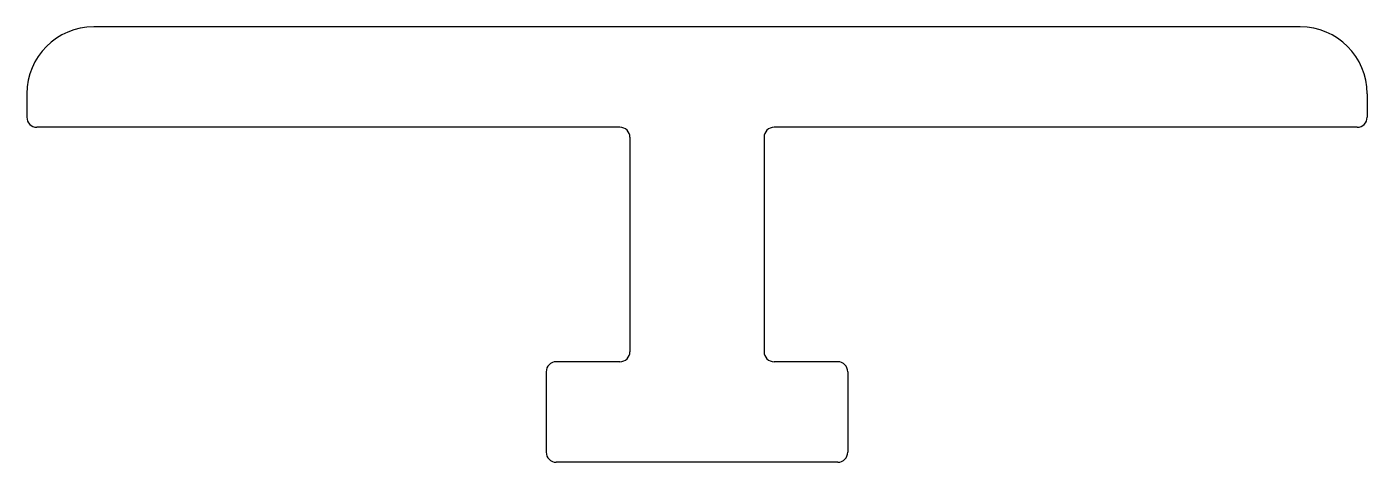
# Model space of a CAD drawing. Extents: x 2204.1 to 2244.1, y 1379 to 1392.
import ezdxf

# ---------------------------------------------------------------- set-up
doc = ezdxf.new("R2010")
doc.units = 0
doc.layers.get('0').update_dxf_attribs({"linetype": 'CONTINUOUS'})

msp = doc.modelspace()

# ---------------------------------------------------------------- linework, layer by layer
for p, q in [((2242.104, 1392.008), (2206.104, 1392.008)), ((2204.104, 1390.008), (2204.104, 1389.308)), ((2244.104, 1390.008), (2244.104, 1389.308)), ((2221.804, 1389.008), (2204.404, 1389.008)), ((2243.804, 1389.008), (2226.404, 1389.008)), ((2222.104, 1388.708), (2222.104, 1382.308)), ((2226.104, 1388.708), (2226.104, 1382.308)), ((2221.804, 1382.008), (2219.904, 1382.008)), ((2228.304, 1382.008), (2226.404, 1382.008)), ((2219.604, 1381.708), (2219.604, 1379.308)), ((2228.604, 1381.708), (2228.604, 1379.308)), ((2228.304, 1379.008), (2219.904, 1379.008))]:
    msp.add_line(p, q)
for centre, radius, start, end in [((2206.104, 1390.008), 2, 90, 180), ((2242.104, 1390.008), 2, 0, 90), ((2204.404, 1389.308), 0.3, 180, 270), ((2243.804, 1389.308), 0.3, 270, 0), ((2221.804, 1388.708), 0.3, 0, 90), ((2226.404, 1388.708), 0.3, 90, 180), ((2219.904, 1381.708), 0.3, 90, 180), ((2221.804, 1382.308), 0.3, 270, 0), ((2226.404, 1382.308), 0.3, 180, 270), ((2228.304, 1381.708), 0.3, 0, 90), ((2219.904, 1379.308), 0.3, 180, 270), ((2228.304, 1379.308), 0.3, 270, 0)]:
    msp.add_arc(centre, radius, start, end)

doc.saveas('drawing.dxf')
